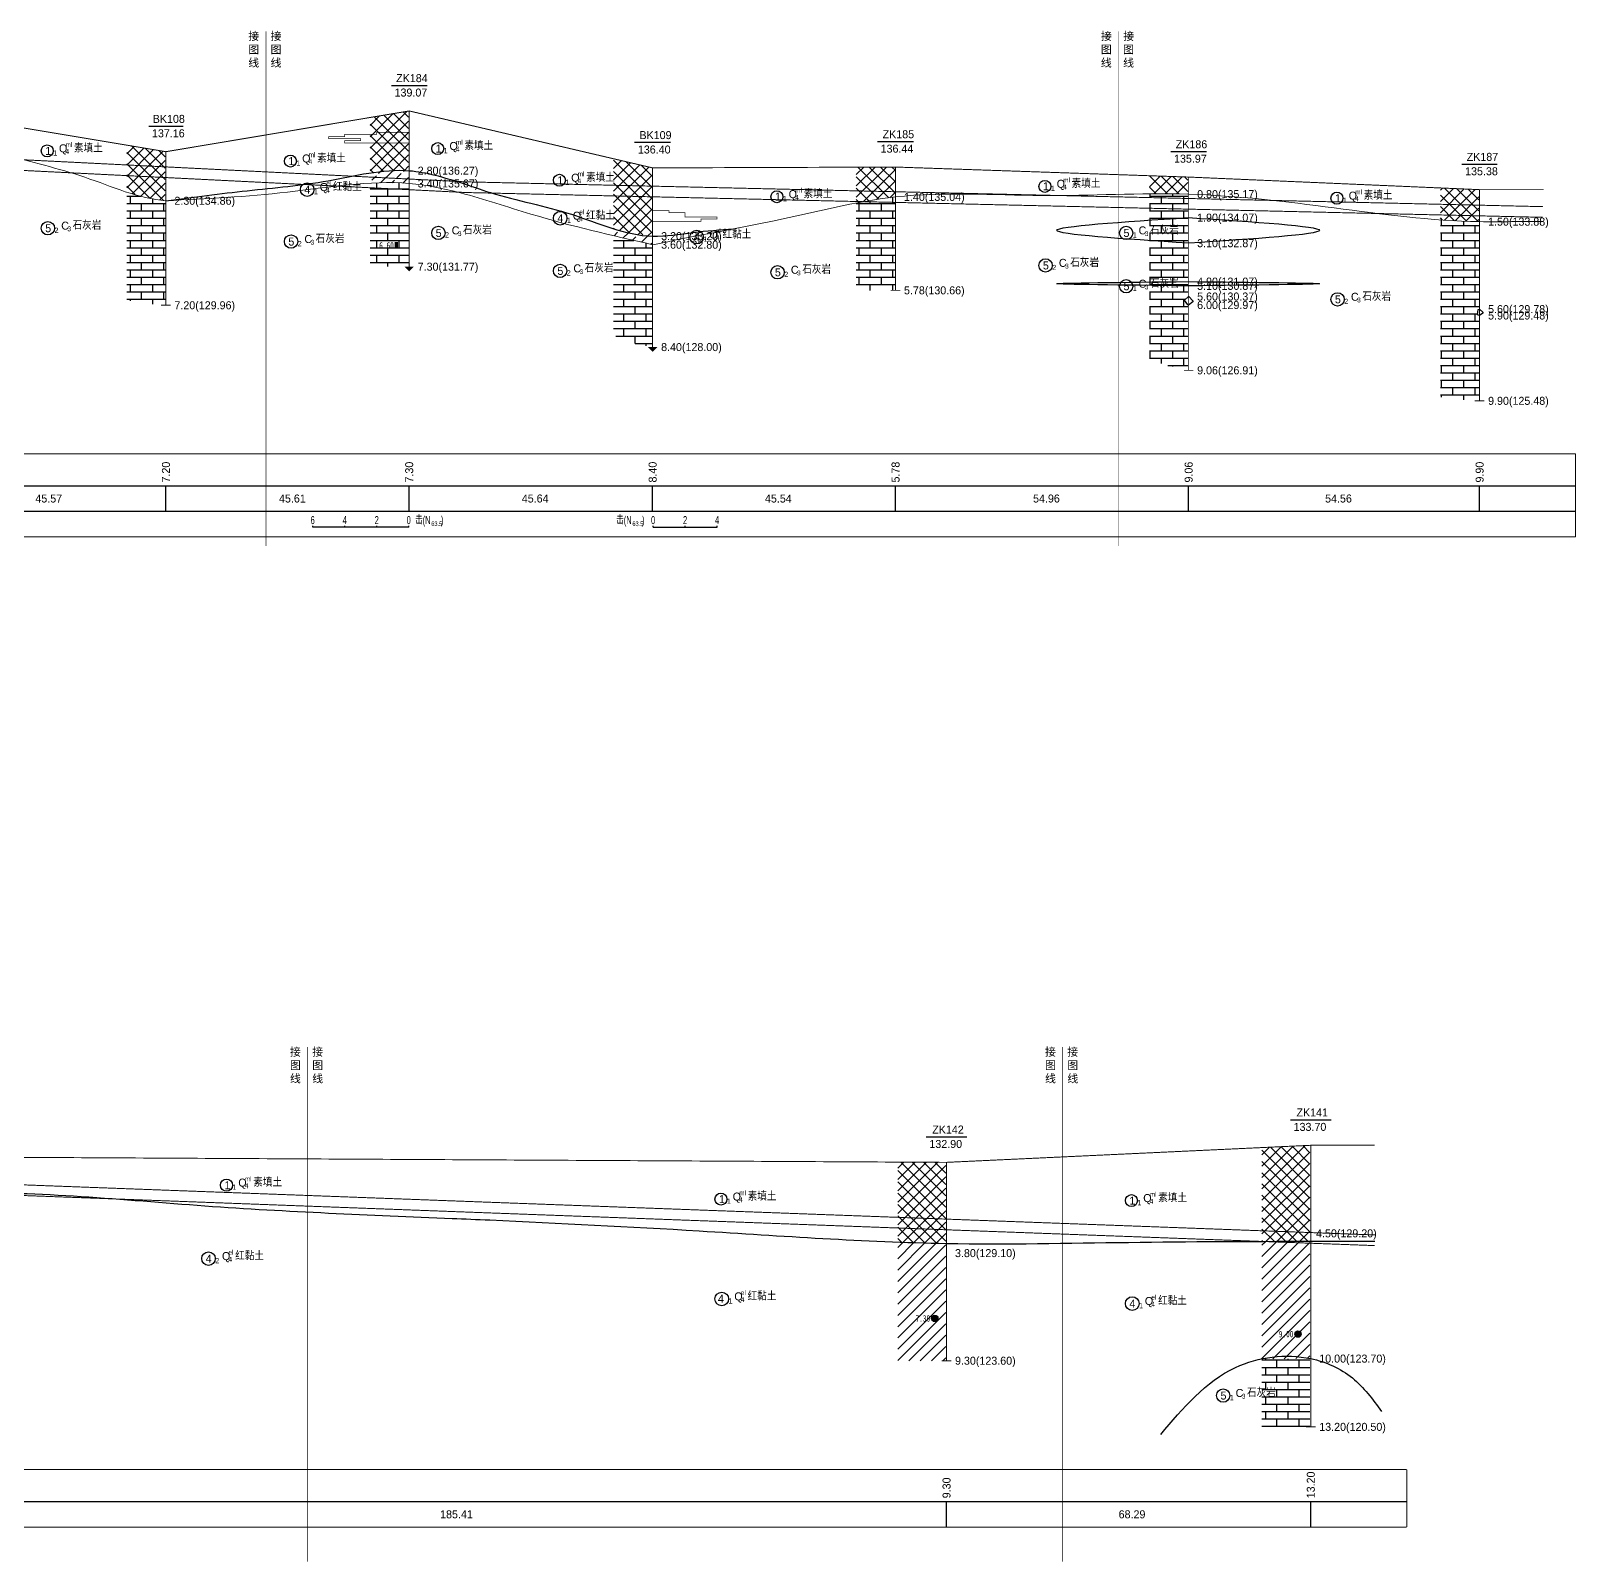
# Model space of a CAD drawing. Header units: inches. Extents: x -205 to 12199, y -11610 to -150.
# Drawn here: x 351.4 to 834.3, y -5823.5 to -5344.9 of the extents above; entities that cross this region are included whole.
import ezdxf
from ezdxf.enums import TextEntityAlignment as Align

# ---------------------------------------------------------------- set-up
doc = ezdxf.new("R2010")
doc.units = ezdxf.units.IN
doc.header["$MEASUREMENT"] = 0
doc.linetypes.add('ACAD_ISO03W100', pattern=[30, 12, -18])
doc.linetypes.add('ACAD_ISO05W100', pattern=[34, 24, -3, 0.5, -3, 0.5, -3])
for name, color, linetype in [('GiCAD_PouMian', 7, 'Continuous'), ('GICAD_QUYANG', 7, 'Continuous'), ('地质-原位曲线', 7, 'Continuous'), ('地质-图框', 7, 'Continuous'), ('地质-地层符号', 3, 'Continuous'), ('地质-地层线', 7, 'Continuous'), ('地质-地面线', 7, 'Continuous'), ('地质-填充花纹', 4, 'Continuous'), ('地质-文字', 7, 'Continuous'), ('地质-标注栏', 7, 'Continuous'), ('地质-钻孔', 7, 'Continuous'), ('管底', 7, 'Continuous'), ('红线', 1, 'ACAD_ISO05W100')]:
    doc.layers.add(name, color=color, linetype=linetype)
doc.styles.add('LZ_PMT_LINE', font='', dxfattribs={"height": 2})
doc.styles.get("Standard").update_dxf_attribs({"font": ''})
doc.styles.add('地层编号', font='Comfont.shx', dxfattribs={"width": 0.7, "height": 2.5, "bigfont": 'Hztxt12a.shx'})
doc.styles.add('层底标注', font='Comfont.shx', dxfattribs={"width": 0.7, "height": 2.5, "bigfont": 'Hztxt12a.shx'})
doc.styles.add('岩土名称', font='Comfont.shx', dxfattribs={"width": 0.7, "height": 2.5, "bigfont": 'Hztxt12a.shx'})
doc.styles.add('时代', font='Comfont.shx', dxfattribs={"width": 0.7, "height": 2.5, "bigfont": 'Hztxt12a.shx'})
doc.styles.add('标注栏数据', font='Comfont.shx', dxfattribs={"width": 0.7, "height": 2.5, "bigfont": 'Hztxt12a.shx'})
doc.styles.add('钻孔标注', font='Comfont.shx', dxfattribs={"width": 0.7, "height": 2.5, "bigfont": 'Hztxt12a.shx'})
doc.styles.get('LZ_PMT_LINE').set_extended_font_data('SimSun')
doc.styles.get('Standard').set_extended_font_data('SimSun')
doc.linetypes.add('bzhjcx', pattern='A,0.001,[2,XX1.shx,S=1,R=0,X=1,Y=0],-2', length=2.001)
doc.linetypes.add('rd', pattern='A,0.7,1,[1,rd.shx,S=5,R=180,X=0,Y=0],1', length=2.7)
doc.linetypes.add('swx', pattern='A,7,-1.5,["●",LZ_PMT_LINE,S=0.05,R=0,X=0,Y=0],-1.5', length=10)
pattern_1 = [(0, (-17985.5427, -5559.8673), (0, 2.3), []), (90, (-17985.5427, -5559.8673), (-3.5, 2.3), [2.3, -2.3])]
pattern_2 = [(45, (-17985.5427, -5559.8673), (-1.76776695, 1.76776695), []), (135, (-17985.5427, -5559.8673), (-1.76776695, -1.76776695), [])]
pattern_3 = [(0, (-18076.3162, -5559.8673), (0, 2.3), []), (90, (-18076.3162, -5559.8673), (-3.5, 2.3), [2.3, -2.3])]
pattern_4 = [(45, (-18076.3162, -5559.8673), (-1.76776695, 1.76776695), []), (135, (-18076.3162, -5559.8673), (-1.76776695, -1.76776695), [])]
pattern_5 = [(45, (-3224.7352, -8971.1), (-1.767767, 1.767767), [])]
pattern_6 = [(45, (-3224.7352, -8971.1), (-1.767767, 1.767767), []), (135, (-3224.7352, -8971.1), (-1.767767, -1.767767), [])]

# ---------------------------------------------------------------- blocks, each defined once
blk = doc.blocks.new('gkqy_yan.dwg不标', base_point=(0, -1))
at = {"color": 7}
blk.add_solid([(-0.5, -2), (-0.5, 0), (0.5, -2), (0.5, 0)], dxfattribs=at)
blk = doc.blocks.new('gkqy_yuan.dwg不标')
at = {"layer": 'GiCAD_PouMian'}
h = blk.add_hatch(color=7, dxfattribs=at)
edge = h.paths.add_edge_path()
edge.add_arc((0, 0), 1, 0, 360)
at = {"layer": 'GICAD_QUYANG', "color": 7}
blk.add_circle((0, 0), 1, dxfattribs=at)

msp = doc.modelspace()

# ---------------------------------------------------------------- hatches: boundary and pattern name
at = {"layer": '地质-填充花纹', "linetype": 'Continuous'}
h = msp.add_hatch(dxfattribs=at)
h.set_pattern_fill('GKSTT', scale=0.5, style=0, pattern_type=2)
h.set_pattern_definition(pattern_2)
h.paths.add_polyline_path([(469.35157, -5388.58509), (464.00456, -5388.59573), (459.03307, -5389.11761), (457.35157, -5389.39267), (457.35157, -5371.96978), (469.35157, -5369.9598)])
h = msp.add_hatch(dxfattribs=at)
h.set_pattern_fill('GKSTT', scale=0.5, style=0, pattern_type=2)
h.set_pattern_definition(pattern_2)
h.paths.add_polyline_path([(393.33087, -5382.60959), (393.33087, -5397.945), (387.22401, -5396.97744), (382.40547, -5395.64705), (381.33087, -5395.28301), (381.33087, -5380.60837)])
h = msp.add_hatch(dxfattribs=at)
h.set_pattern_fill('GKFZNT', scale=0.5, style=0, pattern_type=2)
h.set_pattern_definition([(45, (-17985.5427, -5559.8673), (-3.5355339, 3.5355339), []), (45, (-17982.007, -5559.8673), (-3.5355339, 3.5355339), [2, -1])])
h.paths.add_polyline_path([(469.35157, -5392.57655), (461.42912, -5392.32179), (457.35157, -5392.48206), (457.35157, -5389.39267), (459.03307, -5389.11761), (464.00456, -5388.59573), (469.35157, -5388.58509)])
h = msp.add_hatch(dxfattribs=at)
h.set_pattern_fill('GKSTT', scale=0.5, style=0, pattern_type=2)
h.set_pattern_definition(pattern_4)
h.paths.add_polyline_path([(545.42244, -5387.65951), (545.42244, -5409.02116), (539.35971, -5408.28906), (534.5148, -5407.05971), (533.42244, -5406.70476), (533.42244, -5384.85159)])
h = msp.add_hatch(dxfattribs=at)
h.set_pattern_fill('GKSTT', scale=0.5, style=0, pattern_type=2)
h.set_pattern_definition(pattern_4)
h.paths.add_polyline_path([(621.32567, -5396.82027), (612.96504, -5398.01242), (609.32567, -5398.68335), (609.32567, -5387.49433), (621.32567, -5387.45216)])
h = msp.add_hatch(dxfattribs=at)
h.set_pattern_fill('GKSHY', scale=0.5, style=0, pattern_type=2)
h.set_pattern_definition(pattern_1)
h.paths.add_polyline_path([(469.35157, -5392.57655), (469.35157, -5418.58459), (457.35157, -5418.58459), (457.35157, -5392.48206), (461.42912, -5392.32179)])
h = msp.add_hatch(dxfattribs=at)
h.set_pattern_fill('GKSTT', scale=0.5, style=0, pattern_type=2)
h.set_pattern_definition(pattern_4)
h.paths.add_polyline_path([(712.92939, -5390.57608), (712.92939, -5395.91328), (707.37213, -5395.80915), (702.37218, -5395.80282), (700.92939, -5395.81835), (700.92939, -5390.16562)])
h = msp.add_hatch(dxfattribs=at)
h.set_pattern_fill('GKSHY', scale=0.5, style=0, pattern_type=2)
h.set_pattern_definition(pattern_1)
h.paths.add_polyline_path([(382.40547, -5395.64705), (387.22401, -5396.97744), (393.33087, -5397.945), (393.33087, -5430.63168), (387.25168, -5430.15501), (381.33087, -5429.06985), (381.33087, -5395.28301)])
h = msp.add_hatch(dxfattribs=at)
h.set_pattern_fill('GKSHY', scale=0.5, style=0, pattern_type=2)
h.set_pattern_definition(pattern_3)
h.paths.add_polyline_path([(621.32567, -5425.98462), (609.32567, -5425.98462), (609.32567, -5398.68335), (612.96504, -5398.01242), (621.32567, -5396.82027)])
h = msp.add_hatch(dxfattribs=at)
h.set_pattern_fill('GKSHY', scale=0.5, style=0, pattern_type=2)
h.set_pattern_definition(pattern_3)
h.paths.add_polyline_path([(707.37213, -5395.80915), (712.92939, -5395.91328), (712.92939, -5403.26753), (706.62912, -5403.67664), (701.64014, -5404.00676), (700.92939, -5404.05538), (700.92939, -5395.81835), (702.37218, -5395.80282)])
h = msp.add_hatch(dxfattribs=at)
h.set_pattern_fill('GKSTT', scale=0.5, style=0, pattern_type=2)
h.set_pattern_definition(pattern_4)
h.paths.add_polyline_path([(803.85636, -5394.50712), (803.85636, -5404.51042), (798.41574, -5404.34687), (793.42339, -5404.07211), (791.85636, -5403.95428), (791.85636, -5393.98803)])
h = msp.add_hatch(dxfattribs=at)
h.set_pattern_fill('GKSHY', scale=0.5, style=0, pattern_type=2)
h.set_pattern_definition(pattern_3)
h.paths.add_polyline_path([(712.92939, -5411.23509), (708.18987, -5410.92781), (703.20062, -5410.6), (700.92939, -5410.44654), (700.92939, -5404.05538), (701.64014, -5404.00676), (706.62912, -5403.67664), (712.92939, -5403.26753)])
h = msp.add_hatch(dxfattribs=at)
h.set_pattern_fill('GKFZNT', scale=0.5, style=0, pattern_type=2)
h.set_pattern_definition([(45, (-18076.316, -5559.8673), (-3.5355339, 3.5355339), []), (45, (-18072.7807, -5559.8673), (-3.5355339, 3.5355339), [2, -1])])
h.paths.add_polyline_path([(534.5148, -5407.05971), (539.35971, -5408.28906), (545.42244, -5409.02116), (545.42244, -5411.6608), (536.67692, -5409.65924), (533.42244, -5408.89739), (533.42244, -5406.70476)])
h = msp.add_hatch(dxfattribs=at)
h.set_pattern_fill('GKSHY', scale=0.5, style=0, pattern_type=2)
h.set_pattern_definition(pattern_3)
h.paths.add_polyline_path([(793.42339, -5404.07211), (798.41574, -5404.34687), (803.85636, -5404.51042), (803.85636, -5431.90576), (803.69022, -5431.94197), (803.45272, -5433.60807), (803.85636, -5433.75826), (803.85636, -5460.5003), (798.03364, -5460.08944), (791.97525, -5459.38773), (791.85636, -5459.37248), (791.85636, -5403.95428)])
h = msp.add_hatch(dxfattribs=at)
h.set_pattern_fill('GKSHY', scale=0.5, style=0, pattern_type=2)
h.set_pattern_definition(pattern_3)
h.paths.add_polyline_path([(536.67692, -5409.65924), (545.42244, -5411.6608), (545.42244, -5443.66785), (540.57182, -5442.69463), (535.50998, -5440.80696), (533.42244, -5439.93271), (533.42244, -5408.89739)])
h = msp.add_hatch(dxfattribs=at)
h.set_pattern_fill('GKSHY', scale=0.5, style=0, pattern_type=2)
h.set_pattern_definition(pattern_3)
h.paths.add_polyline_path([(703.20062, -5410.6), (708.18987, -5410.92781), (712.92939, -5411.23509), (712.92939, -5423.254), (706.94542, -5423.31874), (701.94586, -5423.37379), (700.92939, -5423.38535), (700.92939, -5410.44654)])
h = msp.add_hatch(dxfattribs=at)
h.set_pattern_fill('GKSHY', scale=0.5, style=0, pattern_type=2)
h.set_pattern_definition(pattern_3)
h.paths.add_polyline_path([(712.92939, -5424.58193), (708.17968, -5424.5306), (703.17998, -5424.47585), (700.92939, -5424.4505), (700.92939, -5423.38535), (701.94586, -5423.37379), (706.94542, -5423.31874), (712.92939, -5423.254)])
h = msp.add_hatch(dxfattribs=at)
h.set_pattern_fill('GKSHY', scale=0.5, style=0, pattern_type=2)
h.set_pattern_definition(pattern_3)
h.paths.add_polyline_path([(703.17998, -5424.47585), (708.17968, -5424.5306), (712.92939, -5424.58193), (712.92939, -5428.13485), (711.85941, -5429.06314), (712.89833, -5430.55467), (712.92939, -5430.55798), (712.92939, -5450.92731), (707.02408, -5449.57346), (700.93284, -5447.82218), (700.92939, -5447.82113), (700.92939, -5424.4505)])
h = msp.add_hatch(dxfattribs=at)
h.set_pattern_fill('GKSTT', scale=0.5, style=0, pattern_type=2)
h.set_pattern_definition(pattern_6)
h.paths.add_polyline_path([(751.09232, -5723.19522), (744.42944, -5723.20081), (739.42945, -5723.20943), (736.09232, -5723.21801), (736.09232, -5693.90957), (751.09232, -5693.20672)])
h = msp.add_hatch(dxfattribs=at)
h.set_pattern_fill('GKSTT', scale=0.5, style=0, pattern_type=2)
h.set_pattern_definition(pattern_6)
h.paths.add_polyline_path([(637.26931, -5698.52702), (637.26931, -5723.85592), (630.16211, -5723.69171), (625.16452, -5723.53681), (622.26931, -5723.43048), (622.26931, -5698.44611)])
h = msp.add_hatch(dxfattribs=at)
h.set_pattern_fill('GKNXT', scale=0.5, style=0, pattern_type=2)
h.set_pattern_definition(pattern_5)
h.paths.add_polyline_path([(625.16452, -5723.53681), (630.16211, -5723.69171), (637.26931, -5723.85592), (637.26931, -5760.52836), (622.26931, -5760.52836), (622.26931, -5723.43048)])
h = msp.add_hatch(dxfattribs=at)
h.set_pattern_fill('GKNXT', scale=0.5, style=0, pattern_type=2)
h.set_pattern_definition(pattern_5)
h.paths.add_polyline_path([(751.09232, -5759.86254), (742.88659, -5759.89091), (737.88667, -5759.92013), (736.09232, -5759.93253), (736.09232, -5723.21801), (739.42945, -5723.20943), (744.42944, -5723.20081), (751.09232, -5723.19522)])
h = msp.add_hatch(dxfattribs=at)
h.set_pattern_fill('GKSHY', scale=0.5, style=0, pattern_type=2)
h.set_pattern_definition([(0, (-3224.7352, -8971.1), (0, 2.3), []), (90, (-3224.735, -8971.1), (-3.5, 2.3), [2.3, -2.3])])
h.paths.add_polyline_path([(751.09232, -5781.195), (736.09232, -5781.195), (736.09232, -5759.93253), (737.88667, -5759.92013), (742.88659, -5759.89091), (751.09232, -5759.86254)])

# ---------------------------------------------------------------- linework, layer by layer
at = {"layer": '地质-原位曲线', "color": 7, "linetype": 'Continuous'}
for p, q in [((439.45147, -5500.0513), (439.45147, -5499.5513)), ((449.45147, -5500.0513), (449.45147, -5499.5513)), ((459.45147, -5500.0513), (459.45147, -5499.5513)), ((469.45147, -5500.0513), (469.45147, -5499.5513)), ((545.82248, -5500.0513), (545.82248, -5499.5513)), ((555.82248, -5500.0513), (555.82248, -5499.5513)), ((565.82248, -5500.0513), (565.82248, -5499.5513)), ((469.45147, -5500.0513), (439.45147, -5500.0513)), ((545.82248, -5500.0513), (565.82248, -5500.0513))]:
    msp.add_line(p, q, dxfattribs=at)
at = {"layer": '地质-原位曲线', "color": 7, "linetype": 'Continuous', "const_width": 0.2, "flags": 128}
for points in [[(469.45147, -5376.58458), (459.45147, -5376.58458), (459.45147, -5377.25125), (449.45147, -5377.25125), (449.45147, -5377.91793), (444.45147, -5377.91793), (444.45147, -5378.58458), (454.45147, -5378.58458), (454.45147, -5379.25125), (449.45147, -5379.25125), (449.45147, -5379.91793), (469.45147, -5379.91793)], [(545.82248, -5401.05135), (550.82248, -5401.05135), (550.82248, -5401.71801), (555.82248, -5401.71801), (555.82248, -5402.38468), (555.82248, -5402.38468), (555.82248, -5403.05135), (565.82248, -5403.05135), (565.82248, -5403.71801), (560.82248, -5403.71801), (560.82248, -5404.38468), (545.82248, -5404.38468)]]:
    msp.add_lwpolyline(points, dxfattribs=at)
at = {"layer": '地质-地层符号', "color": 7, "linetype": 'Continuous'}
for centre, major_axis in [((356.47917, -5382.40651), (0, 1.875)), ((432.46622, -5385.58152), (0, 1.875)), ((478.50249, -5381.67914), (0, 1.875)), ((437.70986, -5394.50446), (0, 2.125)), ((516.53793, -5391.58183), (0, 1.875)), ((668.25253, -5393.48463), (0, 1.875)), ((584.49906, -5396.71798), (0, 1.875)), ((759.51788, -5397.18462), (0, 1.875)), ((516.78793, -5403.45131), (0, 2.125)), ((356.68751, -5406.57318), (0, 2.08333)), ((478.71083, -5408.04743), (0, 2.08333)), ((559.44798, -5409.35196), (0, 2.125)), ((693.65189, -5408.05133), (0, 2.08333)), ((432.67455, -5410.75127), (0, 2.08333)), ((668.46086, -5418.2029), (0, 2.08333)), ((516.74626, -5419.91447), (0, 2.08333)), ((584.70739, -5420.35132), (0, 2.08333)), ((693.65189, -5424.71793), (0, 2.08333)), ((759.72621, -5428.79824), (0, 2.08333)), ((412.51185, -5705.65985), (0, 1.875)), ((567.01807, -5710.02558), (0, 1.875)), ((695.30581, -5710.49502), (0, 1.875)), ((406.88497, -5728.62003), (0, 2.125)), ((567.26807, -5741.21806), (0, 2.125)), ((695.55581, -5742.66168), (0, 2.125)), ((723.9704, -5771.41167), (0, 2.08333))]:
    msp.add_ellipse(centre, major_axis=major_axis, ratio=1, dxfattribs=at)
at = {"layer": '地质-地层线', "color": 7, "linetype": 'rd', "flags": 128}
for points in [[(714.45962, -5429.62385), (713.17939, -5430.58463), (712.89833, -5430.55467), (711.8594, -5429.06314), (713.17939, -5427.91796), (713.27371, -5427.9213), (714.51273, -5429.2513)], [(805.06653, -5433.13069), (804.10636, -5433.85127), (803.45272, -5433.60807), (803.69022, -5431.94197), (804.10636, -5431.85127), (805.10637, -5432.85127)]]:
    msp.add_lwpolyline(points, close=True, dxfattribs=at)
at = {"layer": '地质-地层线', "color": 7, "linetype": 'bzhjcx', "lineweight": 0}
for points, knots in [([(145.65342, -5374.65132), (148.98675, -5374.65231), (155.65342, -5374.6543), (172.45202, -5374.62927), (196.0501, -5374.93503), (226.43581, -5375.22665), (256.8649, -5375.2663), (287.13174, -5376.41606), (316.63722, -5373.51191), (342.85266, -5384.05373), (368.35029, -5389.66892), (384.99984, -5397.34188), (393.58087, -5397.98461)], [0, 0, 0, 0, 10, 20, 50.395983304, 80.791966609, 111.187949913, 141.583933218, 171.979916522, 198.338373774, 224.696831025, 251.055288276, 251.055288276, 251.055288276, 251.055288276]), ([(393.58087, -5397.98461), (406.22622, -5397.36609), (431.51693, -5396.12904), (462.62945, -5390.51785), (480.33884, -5394.13884), (485.65342, -5395.53041)], [0, 0, 0, 0, 38.106127551, 76.212255101, 92.667181735, 92.667181735, 92.667181735, 92.667181735]), ([(485.65342, -5395.53041), (493.00607, -5397.45563), (512.88862, -5404.25865), (532.96773, -5408.82729), (545.67244, -5411.71801)], [92.667181735, 92.667181735, 92.667181735, 92.667181735, 115.432357643, 154.652460184, 154.652460184, 154.652460184, 154.652460184])]:
    msp.add_open_spline(points, degree=3, knots=knots, dxfattribs=at)
at = {"layer": '地质-地层线', "color": 7, "lineweight": 25}
for points, knots in [([(393.58087, -5397.98461), (402.14145, -5396.8662), (419.70904, -5394.57106), (444.10793, -5392.51274), (466.83051, -5386.45283), (480.33591, -5390.66139), (485.65342, -5392.31843)], [252.320785959, 252.320785959, 252.320785959, 252.320785959, 276.58850854, 302.121728804, 327.654949067, 344.237090497, 344.237090497, 344.237090497, 344.237090497]), ([(485.65342, -5392.31843), (488.75429, -5393.35427), (500.25463, -5397.43326), (520.41337, -5401.05126), (541.06689, -5410.69625), (558.34129, -5407.68225), (566.76278, -5407.05423), (570.97352, -5406.74021)], [344.237090497, 344.237090497, 344.237090497, 344.237090497, 353.913632471, 380.172315875, 406.430999278, 419.134204791, 431.837410305, 431.837410305, 431.837410305, 431.837410305]), ([(154.76684, -5700.99495), (158.09872, -5701.01046), (164.76247, -5701.04148), (184.48091, -5700.58375), (213.14134, -5707.9353), (251.3321, -5717.43368), (290.08305, -5711.06089), (341.33453, -5706.06315), (405.78549, -5713.0316), (461.1809, -5715.07329), (490.84876, -5716.36641), (494.76684, -5716.54126)], [0, 0, 0, 0, 10, 20, 59.026340475, 98.052680949, 136.652489519, 175.252298089, 252.604632978, 329.956967866, 341.726407028, 341.726407028, 341.726407028, 341.726407028]), ([(494.76684, -5716.54126), (516.5996, -5717.51555), (564.19266, -5719.91476), (630.68535, -5724.78232), (694.43598, -5723.35356), (735.70458, -5723.18874), (761.34234, -5723.19554), (768.00899, -5723.19518), (771.34232, -5723.19501)], [341.726407028, 341.726407028, 341.726407028, 341.726407028, 407.309302755, 484.661637644, 541.574120521, 598.486603399, 608.486603399, 618.486603399, 618.486603399, 618.486603399, 618.486603399])]:
    msp.add_open_spline(points, degree=3, knots=knots, dxfattribs=at)
at = {"layer": '地质-地层线', "color": 7, "linetype": 'bzhjcx', "lineweight": 0}
msp.add_spline([(545.67244, -5411.71801), (570.97352, -5406.74021), (583.62406, -5404.25132), (621.57567, -5396.78462), (667.37753, -5396.35129), (713.17939, -5395.91796), (758.64288, -5400.21795), (804.10636, -5404.51794), (814.10636, -5404.51794), (824.10636, -5404.51794)], degree=3, dxfattribs=at)
at = {"layer": '地质-地层线', "color": 7}
for points in [[(713.17939, -5411.2513), (671.95772, -5407.2513), (713.17939, -5403.2513)], [(713.17939, -5403.2513), (754.09653, -5407.2513), (713.17939, -5411.2513)], [(713.17939, -5424.58463), (671.95772, -5423.91796), (713.17939, -5423.2513)], [(713.17939, -5423.2513), (754.09653, -5423.91796), (713.17939, -5424.58463)]]:
    msp.add_spline(points, degree=3, dxfattribs=at)
at = {"layer": '地质-地层线', "color": 7, "linetype": 'bzhjcx', "lineweight": 25}
msp.add_spline([(704.43694, -5783.60527), (727.8631, -5762.63071), (751.34232, -5759.86167), (764.35156, -5765.91426), (773.4745, -5776.35305)], degree=3, dxfattribs=at)
at = {"layer": '地质-地面线', "color": 7, "linetype": 'Continuous', "const_width": 0.3}
for points in [[(145.65342, -5366.65132), (165.65342, -5366.65132), (317.62748, -5369.98466), (393.58087, -5382.65128), (469.60157, -5369.91792), (485.65342, -5373.67395)], [(485.65342, -5373.67395), (545.67244, -5387.71801), (621.57567, -5387.45129), (713.17939, -5390.58463), (804.10636, -5394.51794), (824.10636, -5394.51794)]]:
    msp.add_lwpolyline(points, dxfattribs=at)
at = {"layer": '地质-地面线', "color": 0, "linetype": 'Continuous', "const_width": 0.3}
for points in [[(154.76684, -5686.99495), (174.76684, -5686.99495), (251.58988, -5692.79503), (328.50685, -5696.86169), (494.76684, -5697.75842)], [(494.76684, -5697.75842), (637.51931, -5698.52836), (751.34232, -5693.195), (771.34232, -5693.195)]]:
    msp.add_lwpolyline(points, dxfattribs=at)
at = {"layer": '地质-标注栏', "color": 7, "linetype": 'Continuous', "const_width": 0.3}
for points in [[(105.65264, -5477.0513), (495.65264, -5477.0513)], [(445.65256, -5477.0513), (834.10551, -5477.0513)], [(834.10551, -5477.0513), (834.10551, -5503.0513)], [(105.65264, -5503.0513), (495.65264, -5503.0513)], [(445.65256, -5503.0513), (834.10551, -5503.0513)], [(114.76688, -5794.5282), (504.76688, -5794.5282)], [(454.76678, -5794.5282), (781.34225, -5794.5282)], [(781.34225, -5794.5282), (781.34225, -5812.5282)], [(114.76688, -5812.5282), (504.76688, -5812.5282)], [(454.76678, -5812.5282), (781.34225, -5812.5282)]]:
    msp.add_lwpolyline(points, dxfattribs=at)
at = {"layer": '地质-标注栏', "color": 7, "linetype": 'Continuous'}
for points in [[(105.65264, -5487.0513), (495.65264, -5487.0513)], [(393.58087, -5495.0513), (393.58087, -5487.0513)], [(393.58087, -5495.0513), (393.58087, -5487.0513)], [(445.65256, -5487.0513), (834.10551, -5487.0513)], [(469.60157, -5495.0513), (469.60157, -5487.0513)], [(469.60157, -5495.0513), (469.60157, -5487.0513)], [(545.67244, -5495.0513), (545.67244, -5487.0513)], [(545.67244, -5495.0513), (545.67244, -5487.0513)], [(621.57567, -5495.0513), (621.57567, -5487.0513)], [(621.57567, -5495.0513), (621.57567, -5487.0513)], [(713.17939, -5495.0513), (713.17939, -5487.0513)], [(713.17939, -5495.0513), (713.17939, -5487.0513)], [(804.10636, -5495.0513), (804.10636, -5487.0513)], [(105.65264, -5495.0513), (495.65264, -5495.0513)], [(445.65256, -5495.0513), (834.10551, -5495.0513)], [(114.76688, -5804.5282), (504.76688, -5804.5282)], [(454.76678, -5804.5282), (781.34225, -5804.5282)], [(637.51931, -5812.5282), (637.51931, -5804.5282)], [(637.51931, -5812.5282), (637.51931, -5804.5282)], [(751.34232, -5812.5282), (751.34232, -5804.5282)]]:
    msp.add_lwpolyline(points, dxfattribs=at)
at = {"layer": '地质-钻孔', "color": 7, "linetype": 'Continuous'}
for p, q in [((464.0296, -5361.91793), (475.17218, -5361.91793)), ((388.2171, -5374.65128), (398.94366, -5374.65128)), ((540.05881, -5379.71801), (551.28537, -5379.71801)), ((615.92013, -5379.45128), (627.23068, -5379.45128)), ((707.60763, -5382.58463), (718.75021, -5382.58463)), ((798.57638, -5386.51793), (809.63693, -5386.51793)), ((744.97918, -5685.19495), (757.7055, -5685.19495)), ((631.15618, -5690.52845), (643.8825, -5690.52845))]:
    msp.add_line(p, q, dxfattribs=at)
at = {"layer": '地质-钻孔', "color": 7, "const_width": 0.3, "flags": 128}
for points in [[(469.60157, -5369.91792), (469.60157, -5418.58459)], [(393.58087, -5382.65128), (393.58087, -5430.65128)], [(545.67244, -5387.71801), (545.67244, -5443.71801)], [(621.57567, -5387.45129), (621.57567, -5425.98462)], [(713.17939, -5390.58463), (713.17939, -5450.98463)], [(804.10636, -5394.51794), (804.10636, -5460.51794)], [(751.34232, -5693.19501), (751.34232, -5781.195)], [(637.51931, -5698.52836), (637.51931, -5760.52836)]]:
    msp.add_lwpolyline(points, dxfattribs=at)
at = {"layer": '地质-钻孔', "color": 7, "linetype": 'Continuous', "const_width": 0.3, "flags": 128}
for points in [[(620.07567, -5425.98462), (623.07567, -5425.98462)], [(392.08087, -5430.65128), (395.08087, -5430.65128)], [(711.67939, -5450.98463), (714.67939, -5450.98463)], [(802.60636, -5460.51794), (805.60636, -5460.51794)], [(636.01931, -5760.52836), (639.01931, -5760.52836)], [(749.84232, -5781.195), (752.84232, -5781.195)]]:
    msp.add_lwpolyline(points, dxfattribs=at)
at = {"layer": '地质-钻孔', "color": 7, "linetype": 'Continuous'}
for points in [[(468.10157, -5418.58459), (471.10157, -5418.58459), (469.60157, -5420.08459)], [(544.17244, -5443.71801), (547.17244, -5443.71801), (545.67244, -5445.21801)]]:
    msp.add_solid(points, dxfattribs=at)
at = {"layer": '管底', "linetype": 'swx', "const_width": 0.3}
for points in [[(145.76641, -5378.3766), (487.10964, -5395.40687)], [(145.93234, -5375.05074), (487.27557, -5392.081)], [(487.18628, -5392.07775), (823.93252, -5399.83081)], [(487.10964, -5395.40687), (823.85587, -5403.15993)], [(153.95144, -5701.61442), (495.06498, -5714.34633)], [(154.07564, -5698.28673), (495.18918, -5711.01865)], [(771.42123, -5721.21882), (495.18786, -5711.0186)], [(771.29835, -5724.54655), (495.06498, -5714.34633)]]:
    msp.add_lwpolyline(points, dxfattribs=at)
at = {"layer": '红线', "linetype": 'ACAD_ISO03W100', "ltscale": 0.4, "const_width": 0.2}
for points in [[(424.82562, -5344.99997), (424.82562, -5505.89034)], [(691.25619, -5344.99997), (691.25619, -5505.89034)], [(437.84725, -5662.47687), (437.84725, -5823.36724)], [(673.80976, -5662.47687), (673.80976, -5823.36724)]]:
    msp.add_lwpolyline(points, dxfattribs=at)

# ---------------------------------------------------------------- block references
at = {"layer": '地质-图框', "color": 7, "linetype": 'Continuous'}
msp.add_blockref('gkqy_yan.dwg不标', (465.60157, -5411.91792), dxfattribs=at)
at = {"layer": '地质-图框', "linetype": 'Continuous'}
for p in [(633.83688, -5747.29683), (747.34232, -5752.19501)]:
    msp.add_blockref('gkqy_yuan.dwg不标', p, dxfattribs=at)

# ---------------------------------------------------------------- texts
at = {"layer": '地质-原位曲线', "color": 7, "linetype": 'Continuous', "style": '标注栏数据', "width": 0.7}
for s, p in [('6', (439.45147, -5499.0513)), ('4', (449.45147, -5499.0513)), ('2', (459.45147, -5499.0513)), ('0', (469.45147, -5499.0513)), ('0', (545.82248, -5499.0513)), ('2', (555.82248, -5499.0513)), ('4', (565.82248, -5499.0513))]:
    msp.add_text(s, height=2.5, dxfattribs=at).set_placement(p, align=Align.CENTER)
for s, height, p in [('击', 2.5, (471.45147, -5499.0513)), ('(N', 2.5, (473.80147, -5499.0513)), ('63.5', 1.5, (476.50981, -5499.6763)), (')', 2.5, (479.52481, -5499.0513)), ('击', 2.5, (534.30165, -5499.0513)), ('(N', 2.5, (536.65165, -5499.0513)), ('63.5', 1.5, (539.35998, -5499.6763)), (')', 2.5, (542.37498, -5499.0513))]:
    msp.add_text(s, height=height, dxfattribs=at).set_placement(p)
at = {"layer": '地质-图框', "color": 7, "linetype": 'Continuous', "width": 0.7}
msp.add_text('6.60', height=2, dxfattribs=at).set_placement((460.22698, -5412.91792))
at = {"layer": '地质-图框', "color": 0, "linetype": 'Continuous', "width": 0.7}
for s, p in [('7.30', (627.83241, -5748.29683)), ('9.00', (741.33785, -5753.19501))]:
    msp.add_text(s, height=2, dxfattribs=at).set_placement(p)
at = {"layer": '地质-地层符号', "color": 7, "linetype": 'Continuous', "style": '时代', "width": 0.8}
for s, p in [('ml', (484.22333, -5380.46248)), ('4', (362.20001, -5383.35651)), ('ml', (362.20001, -5381.18985)), ('ml', (438.18705, -5384.36485)), ('4', (484.22333, -5382.62914)), ('4', (438.18705, -5386.53152)), ('ml', (522.25876, -5390.36517)), ('el', (443.68069, -5393.28779)), ('4', (522.25876, -5392.53183)), ('4', (673.97336, -5394.43463)), ('ml', (673.97336, -5392.26796)), ('4', (443.68069, -5395.45446)), ('4', (590.21989, -5397.66798)), ('ml', (590.21989, -5395.50131)), ('4', (765.23871, -5398.13462)), ('ml', (765.23871, -5395.96795)), ('4', (522.75876, -5404.40131)), ('el', (522.75876, -5402.23464)), ('3', (362.80417, -5407.52318)), ('3', (484.82749, -5408.99743)), ('el', (565.41882, -5408.13529)), ('3', (699.49772, -5409.00133)), ('3', (438.79122, -5411.70127)), ('4', (565.41882, -5410.30196)), ('3', (674.57753, -5419.1529)), ('3', (522.86293, -5420.86447)), ('3', (590.82406, -5421.30132)), ('3', (699.49772, -5425.66793)), ('3', (765.84288, -5429.74824)), ('4', (418.23268, -5706.60985)), ('ml', (418.23268, -5704.44318)), ('ml', (572.7389, -5708.80891)), ('4', (572.7389, -5710.97558)), ('4', (701.02665, -5711.44502)), ('ml', (701.02665, -5709.27835)), ('el', (413.12663, -5727.40336)), ('4', (413.12663, -5729.57003)), ('4', (573.2389, -5742.16806)), ('el', (573.2389, -5740.0014)), ('el', (701.52665, -5741.44502)), ('4', (701.52665, -5743.61168)), ('3', (729.81623, -5772.36167))]:
    msp.add_text(s, height=1.5, dxfattribs=at).set_placement(p)
at = {"layer": '地质-地层符号', "color": 7, "linetype": 'Continuous'}
for s, height, style, p in [('1', 2.5, '地层编号', (355.85417, -5383.65651)), ('1', 1.625, '地层编号', (358.35417, -5383.85651)), ('Q', 2.5, '时代', (360.16667, -5382.85651)), ('素填土', 2.5, '岩土名称', (364.83334, -5382.85651)), ('Q', 2.5, '时代', (436.15372, -5386.03152)), ('素填土', 2.5, '岩土名称', (440.82038, -5386.03152)), ('1', 2.5, '地层编号', (477.87749, -5382.92914)), ('1', 1.625, '地层编号', (480.37749, -5383.12914)), ('Q', 2.5, '时代', (482.18999, -5382.12914)), ('素填土', 2.5, '岩土名称', (486.85666, -5382.12914)), ('1', 2.5, '地层编号', (431.84122, -5386.83152)), ('1', 1.625, '地层编号', (434.34122, -5387.03152)), ('4', 2.5, '地层编号', (436.83486, -5395.75446)), ('Q', 2.5, '时代', (441.64736, -5394.95446)), ('红黏土', 2.5, '岩土名称', (445.77236, -5394.95446)), ('1', 2.5, '地层编号', (515.91293, -5392.83183)), ('1', 1.625, '地层编号', (518.41293, -5393.03183)), ('Q', 2.5, '时代', (520.22543, -5392.03183)), ('素填土', 2.5, '岩土名称', (524.8921, -5392.03183)), ('1', 2.5, '地层编号', (667.62753, -5394.73463)), ('1', 1.625, '地层编号', (670.12753, -5394.93463)), ('Q', 2.5, '时代', (671.94003, -5393.93463)), ('素填土', 2.5, '岩土名称', (676.6067, -5393.93463)), ('1', 1.625, '地层编号', (439.83486, -5395.95446)), ('1', 2.5, '地层编号', (583.87406, -5397.96798)), ('1', 1.625, '地层编号', (586.37406, -5398.16798)), ('Q', 2.5, '时代', (588.18656, -5397.16798)), ('素填土', 2.5, '岩土名称', (592.85322, -5397.16798)), ('1', 2.5, '地层编号', (758.89288, -5398.43462)), ('1', 1.625, '地层编号', (761.39288, -5398.63462)), ('Q', 2.5, '时代', (763.20538, -5397.63462)), ('素填土', 2.5, '岩土名称', (767.87205, -5397.63462)), ('4', 2.5, '地层编号', (515.91293, -5404.70131)), ('1', 1.625, '地层编号', (518.91293, -5404.90131)), ('Q', 2.5, '时代', (520.72543, -5403.90131)), ('红黏土', 2.5, '岩土名称', (524.85043, -5403.90131)), ('5', 2.5, '地层编号', (355.85417, -5407.82318)), ('2', 1.625, '地层编号', (358.77084, -5408.02318)), ('C', 2.5, '时代', (360.85417, -5407.02318)), ('石灰岩', 2.5, '岩土名称', (364.39584, -5407.02318)), ('5', 2.5, '地层编号', (477.87749, -5409.29743)), ('2', 1.625, '地层编号', (480.79416, -5409.49743)), ('C', 2.5, '时代', (482.87749, -5408.49743)), ('石灰岩', 2.5, '岩土名称', (486.41916, -5408.49743)), ('4', 2.5, '地层编号', (558.57298, -5410.60196)), ('Q', 2.5, '时代', (563.38548, -5409.80196)), ('红黏土', 2.5, '岩土名称', (567.51048, -5409.80196)), ('5', 2.5, '地层编号', (692.81855, -5409.30133)), ('1', 1.625, '地层编号', (695.73522, -5409.50133)), ('C', 2.5, '时代', (697.54772, -5408.50133)), ('石灰岩', 2.5, '岩土名称', (701.08939, -5408.50133)), ('5', 2.5, '地层编号', (431.84122, -5412.00127)), ('2', 1.625, '地层编号', (434.75788, -5412.20127)), ('C', 2.5, '时代', (436.84122, -5411.20127)), ('石灰岩', 2.5, '岩土名称', (440.38288, -5411.20127)), ('1', 1.625, '地层编号', (561.57298, -5410.80196)), ('石灰岩', 2.5, '岩土名称', (524.4546, -5420.36447)), ('5', 2.5, '地层编号', (667.62753, -5419.4529)), ('C', 2.5, '时代', (672.62753, -5418.6529)), ('石灰岩', 2.5, '岩土名称', (676.1692, -5418.6529)), ('5', 2.5, '地层编号', (515.91293, -5421.16447)), ('2', 1.625, '地层编号', (518.8296, -5421.36447)), ('C', 2.5, '时代', (520.91293, -5420.36447)), ('5', 2.5, '地层编号', (583.87406, -5421.60132)), ('2', 1.625, '地层编号', (586.79072, -5421.80132)), ('C', 2.5, '时代', (588.87406, -5420.80132)), ('石灰岩', 2.5, '岩土名称', (592.41572, -5420.80132)), ('2', 1.625, '地层编号', (670.5442, -5419.6529)), ('C', 2.5, '时代', (697.54772, -5425.16793)), ('石灰岩', 2.5, '岩土名称', (701.08939, -5425.16793)), ('5', 2.5, '地层编号', (692.81855, -5425.96793)), ('1', 1.625, '地层编号', (695.73522, -5426.16793)), ('C', 2.5, '时代', (763.89288, -5429.24824)), ('石灰岩', 2.5, '岩土名称', (767.43455, -5429.24824)), ('5', 2.5, '地层编号', (758.89288, -5430.04824)), ('2', 1.625, '地层编号', (761.80955, -5430.24824)), ('1', 2.5, '地层编号', (411.88685, -5706.90985)), ('1', 1.625, '地层编号', (414.38685, -5707.10985)), ('Q', 2.5, '时代', (416.19935, -5706.10985)), ('素填土', 2.5, '岩土名称', (420.86602, -5706.10985)), ('1', 2.5, '地层编号', (566.39307, -5711.27558)), ('1', 1.625, '地层编号', (568.89307, -5711.47558)), ('Q', 2.5, '时代', (570.70557, -5710.47558)), ('素填土', 2.5, '岩土名称', (575.37224, -5710.47558)), ('1', 2.5, '地层编号', (694.68081, -5711.74502)), ('1', 1.625, '地层编号', (697.18081, -5711.94502)), ('Q', 2.5, '时代', (698.99331, -5710.94502)), ('素填土', 2.5, '岩土名称', (703.65998, -5710.94502)), ('Q', 2.5, '时代', (411.0933, -5729.07003)), ('红黏土', 2.5, '岩土名称', (415.2183, -5729.07003)), ('4', 2.5, '地层编号', (406.00997, -5729.87003)), ('2', 1.625, '地层编号', (409.00997, -5730.07003)), ('4', 2.5, '地层编号', (566.075, -5742.41793)), ('1', 1.625, '地层编号', (569.39307, -5742.66806)), ('Q', 2.5, '时代', (571.20557, -5741.66806)), ('红黏土', 2.5, '岩土名称', (575.33057, -5741.66806)), ('Q', 2.5, '时代', (699.49331, -5743.11168)), ('红黏土', 2.5, '岩土名称', (703.61831, -5743.11168)), ('4', 2.5, '地层编号', (694.68081, -5743.91168)), ('1', 1.625, '地层编号', (697.68081, -5744.11168)), ('5', 2.5, '地层编号', (723.13707, -5772.66167)), ('C', 2.5, '时代', (727.86623, -5771.86167)), ('石灰岩', 2.5, '岩土名称', (731.4079, -5771.86167)), ('1', 1.625, '地层编号', (726.05373, -5772.86167))]:
    msp.add_text(s, height=height, dxfattribs=dict(at, style=style)).set_placement(p)
at = {"layer": '地质-文字', "color": 7, "linetype": 'Continuous', "style": '层底标注'}
for s, p in [('2.80(136.27)', (472.25157, -5389.83459)), ('3.40(135.67)', (472.25157, -5393.83459)), ('2.30(134.86)', (396.23087, -5399.23461)), ('1.40(135.04)', (624.22567, -5398.03462)), ('0.80(135.17)', (715.82939, -5397.16796)), ('1.90(134.07)', (715.82939, -5404.5013)), ('1.50(133.88)', (806.75636, -5405.76794)), ('3.20(133.20)', (548.32244, -5410.30135)), ('3.60(132.80)', (548.32244, -5412.96801)), ('3.10(132.87)', (715.82939, -5412.5013)), ('7.30(131.77)', (472.25157, -5419.83459)), ('4.90(131.07)', (715.82939, -5424.5013)), ('5.78(130.66)', (624.22567, -5427.23462)), ('5.10(130.87)', (715.82939, -5425.83463)), ('5.60(130.37)', (715.82939, -5429.16796)), ('7.20(129.96)', (396.23087, -5431.90128)), ('6.00(129.97)', (715.82939, -5431.83463)), ('5.60(129.78)', (806.75636, -5433.10127)), ('5.90(129.48)', (806.75636, -5435.10127)), ('8.40(128.00)', (548.32244, -5444.96801)), ('9.06(126.91)', (715.82939, -5452.23463)), ('9.90(125.48)', (806.75636, -5461.76794)), ('4.50(129.20)', (752.99578, -5721.96912)), ('3.80(129.10)', (640.16931, -5728.14721)), ('9.30(123.60)', (640.16931, -5761.77836)), ('10.00(123.70)', (753.99232, -5761.11167)), ('13.20(120.50)', (753.99232, -5782.445))]:
    msp.add_text(s, height=2.5, dxfattribs=at).set_placement(p)
at = {"layer": '地质-标注栏', "color": 7, "linetype": 'Continuous', "style": '标注栏数据'}
for s, p in [('7.20', (394.83087, -5486.0513)), ('7.30', (470.85157, -5486.0513)), ('8.40', (546.92244, -5486.0513)), ('5.78', (622.82567, -5486.0513)), ('9.06', (714.42939, -5486.0513)), ('9.90', (805.35636, -5486.0513)), ('9.30', (638.76931, -5803.5282)), ('13.20', (752.59232, -5803.5282))]:
    msp.add_text(s, height=2.5, rotation=90.0000025, dxfattribs=at).set_placement(p)
for s, p in [('45.57', (352.78334, -5492.3013)), ('45.61', (428.91622, -5492.3013)), ('45.64', (504.78701, -5492.3013)), ('45.54', (580.77406, -5492.3013)), ('54.96', (664.5567, -5492.3013)), ('54.56', (755.82205, -5492.3013)), ('185.41', (479.25889, -5809.7782)), ('68.29', (691.30232, -5809.7782))]:
    msp.add_text(s, height=2.5, dxfattribs=at).set_placement(p)
at = {"layer": '地质-钻孔', "color": 7, "linetype": 'Continuous', "style": '钻孔标注'}
for s, p in [('ZK184', (465.51824, -5360.91792)), ('139.07', (465.03014, -5365.41792)), ('BK108', (389.45587, -5373.65128)), ('137.16', (389.21777, -5378.15128)), ('BK109', (541.54744, -5378.71801)), ('ZK185', (617.534, -5378.45129)), ('ZK186', (709.13773, -5381.58463)), ('136.40', (541.05935, -5383.21801)), ('136.44', (616.92091, -5382.95129)), ('135.97', (708.60796, -5386.08463)), ('ZK187', (800.0647, -5385.51794)), ('135.38', (799.5766, -5390.01794)), ('ZK141', (746.87304, -5684.19501)), ('ZK142', (633.05003, -5689.52836)), ('133.70', (745.97919, -5688.69501)), ('132.90', (632.15618, -5694.02836))]:
    msp.add_text(s, height=2.5, dxfattribs=at).set_placement(p)
at = {"layer": '红线', "char_height": 2.5, "attachment_point": 1}
for insert in [(419.30618, -5345.27698), (426.2715, -5345.27698), (685.73675, -5345.27698), (692.70207, -5345.27698), (432.32781, -5662.75389), (439.29313, -5662.75389), (668.29032, -5662.75389), (675.25564, -5662.75389)]:
    msp.add_mtext_dynamic_manual_height_columns('接图线', width=3.594619, gutter_width=12.5, heights=[0], dxfattribs=dict(at, insert=insert))

doc.saveas('drawing.dxf')
